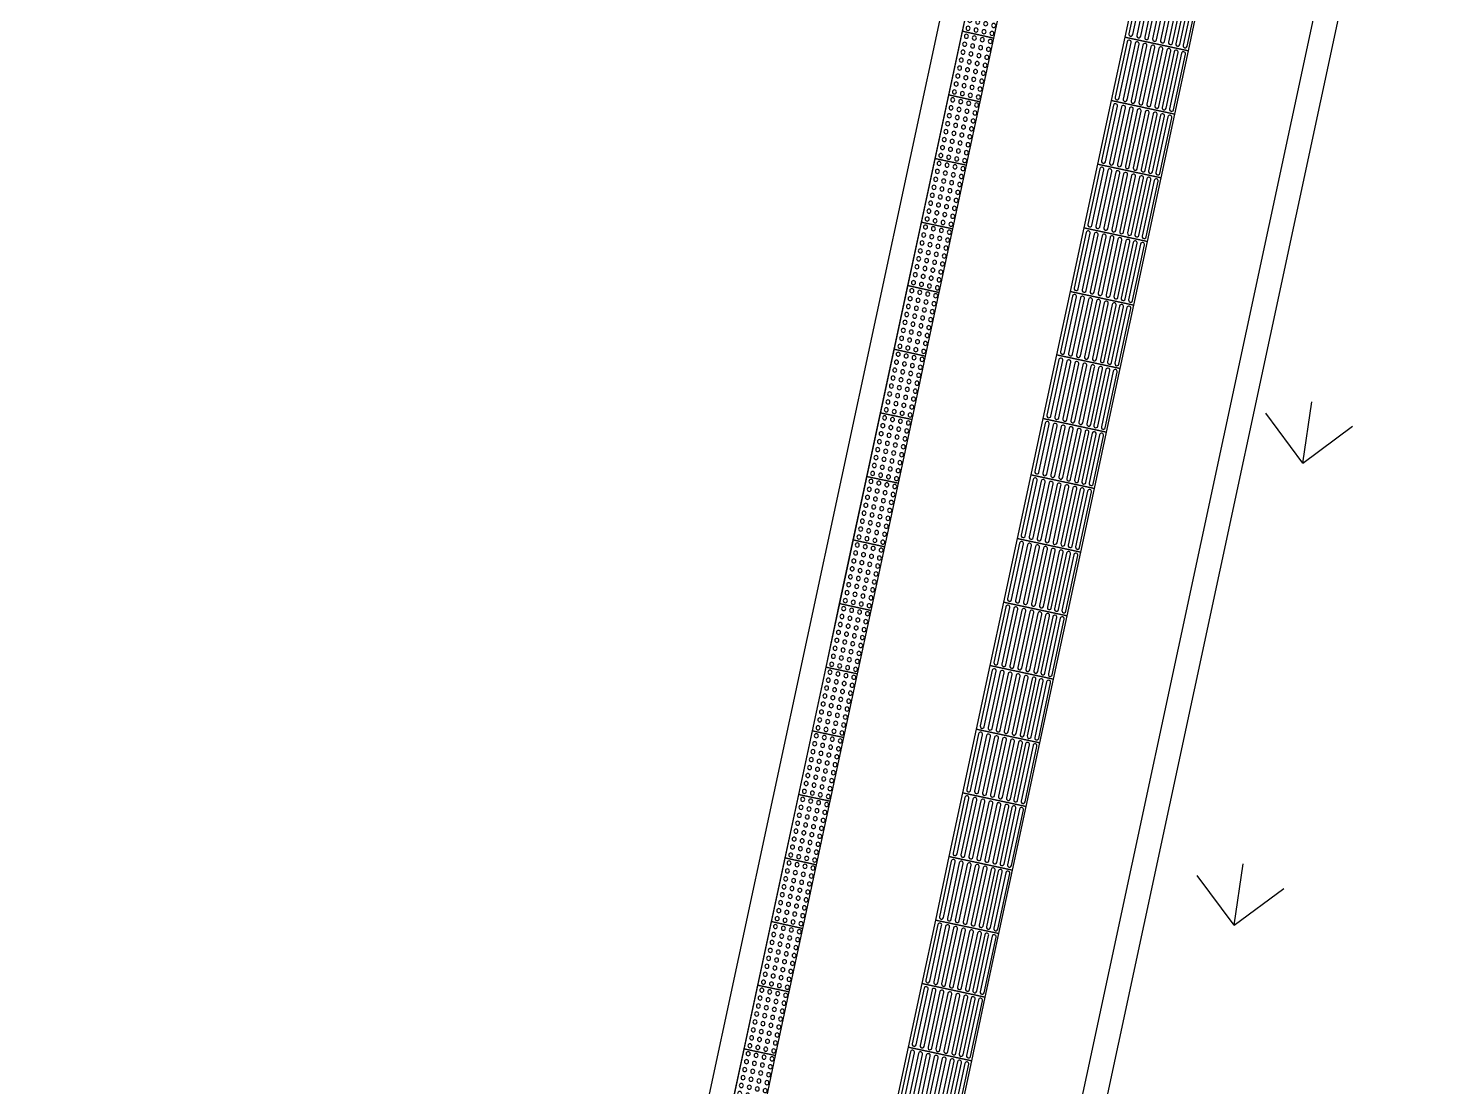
# Model space of a CAD drawing. Header units: millimetres. Extents: x 338 to 506, y 179 to 335.
# Drawn here: x 338.07 to 346.73, y 220.83 to 227.34 of the extents above; entities that cross this region are included whole.
import ezdxf

# ---------------------------------------------------------------- set-up
doc = ezdxf.new("R2010")
doc.units = ezdxf.units.MM
for name, color, linetype in [('ANDEN', 251, 'Continuous'), ('MOBILIARIO_URBANO', 51, 'Continuous'), ('MUROS', 32, 'Continuous')]:
    doc.layers.add(name, color=color, linetype=linetype)

# ---------------------------------------------------------------- blocks, each defined once
blk = doc.blocks.new('*U29')
at = {"layer": 'MOBILIARIO_URBANO'}
blk.add_lwpolyline([(1192.979, 208.8296), (1193.379, 208.8296), (1193.379, 208.6296), (1192.979, 208.6296), (1192.979, 208.8296)], dxfattribs=at)
for centre in [(1193.0035, 208.7971), (1193.0035, 208.7471), (1193.0535, 208.7971), (1193.0535, 208.7471), (1193.1035, 208.7971), (1193.1035, 208.7471), (1193.1535, 208.7971), (1193.1535, 208.7471), (1193.2035, 208.7971), (1193.2035, 208.7471), (1193.2535, 208.7971), (1193.2535, 208.7471), (1193.3035, 208.7971), (1193.3035, 208.7471), (1193.3535, 208.7971), (1193.3535, 208.7471), (1193.0035, 208.6971), (1193.0535, 208.6971), (1193.1035, 208.6971), (1193.1535, 208.6971), (1193.2035, 208.6971), (1193.2535, 208.6971), (1193.3035, 208.6971), (1193.3535, 208.6971), (1193.0035, 208.6471), (1193.0535, 208.6471), (1193.1035, 208.6471), (1193.1535, 208.6471), (1193.2035, 208.6471), (1193.2535, 208.6471), (1193.3035, 208.6471), (1193.3535, 208.6471)]:
    blk.add_circle(centre, 0.0125, dxfattribs=at)
blk = doc.blocks.new('*X894')
at = {"color": 0}
for p, q in [((32.6423, 145.6582), (32.9117, 145.9276)), ((35.516, 145.6582), (35.7854, 145.9276)), ((32.6423, 145.6582), (32.9117, 145.3888)), ((32.6423, 145.6582), (33.0233, 145.6582)), ((35.516, 145.6582), (35.7854, 145.3888)), ((35.516, 145.6582), (35.897, 145.6582))]:
    blk.add_line(p, q, dxfattribs=at)
blk = doc.blocks.new('*U877')
at = {"layer": 'MOBILIARIO_URBANO', "color": 241}
blk.add_lwpolyline([(1146.7184, 221.4799), (1147.1184, 221.4799), (1147.1184, 221.0799), (1146.7184, 221.0799), (1146.7184, 221.4799)], dxfattribs=at)
for points in [[(1146.7432, 221.4099), (1147.0932, 221.4099, -1), (1147.0932, 221.3849), (1146.7432, 221.3849, -1)], [(1146.7433, 221.4599), (1147.0933, 221.4599, -1), (1147.0933, 221.4349), (1146.7433, 221.4349, -1)], [(1146.7432, 221.3599), (1147.0932, 221.3599, -1), (1147.0932, 221.3349), (1146.7432, 221.3349, -1)], [(1146.7431, 221.2599), (1147.0931, 221.2599, -1), (1147.0931, 221.2349), (1146.7431, 221.2349, -1)], [(1146.7432, 221.3099), (1147.0932, 221.3099, -1), (1147.0932, 221.2849), (1146.7432, 221.2849, -1)], [(1146.7429, 221.2099), (1147.0929, 221.2099, -1), (1147.0929, 221.1849), (1146.7429, 221.1849, -1)], [(1146.743, 221.1644), (1147.093, 221.1644, -1), (1147.093, 221.1394), (1146.743, 221.1394, -1)], [(1146.7429, 221.1179), (1147.0929, 221.1179, -1), (1147.0929, 221.0929), (1146.7429, 221.0929, -1)]]:
    blk.add_lwpolyline(points, format="xyb", close=True, dxfattribs=at)
blk = doc.blocks.new('*U882')
at = {"layer": 'MOBILIARIO_URBANO', "color": 241}
blk.add_lwpolyline([(1146.7642, 221.4799), (1147.1184, 221.4799), (1147.1184, 221.0799), (1146.7642, 221.0799), (1146.7642, 221.4799)], dxfattribs=at)
for points in [[(1146.789, 221.4099), (1147.0932, 221.4099, -1), (1147.0932, 221.3849), (1146.789, 221.3849, -1)], [(1146.7891, 221.4599), (1147.0933, 221.4599, -1), (1147.0933, 221.4349), (1146.7891, 221.4349, -1)], [(1146.789, 221.3599), (1147.0932, 221.3599, -1), (1147.0932, 221.3349), (1146.789, 221.3349, -1)], [(1146.7889, 221.3099), (1147.0932, 221.3099, -1), (1147.0932, 221.2849), (1146.7889, 221.2849, -1)], [(1146.7889, 221.2599), (1147.0931, 221.2599, -1), (1147.0931, 221.2349), (1146.7889, 221.2349, -1)], [(1146.7887, 221.2099), (1147.0929, 221.2099, -1), (1147.0929, 221.1849), (1146.7887, 221.1849, -1)], [(1146.7887, 221.1644), (1147.093, 221.1644, -1), (1147.093, 221.1394), (1146.7887, 221.1394, -1)], [(1146.7887, 221.1179), (1147.0929, 221.1179, -1), (1147.0929, 221.0929), (1146.7887, 221.0929, -1)]]:
    blk.add_lwpolyline(points, format="xyb", close=True, dxfattribs=at)
blk = doc.blocks.new('A$C7152A42C')
at = {"layer": 'ANDEN'}
for p, q in [((66.18672, 146.47225), (11.20719, 149.96312)), ((66.17721, 146.32255), (11.21649, 149.81223))]:
    blk.add_line(p, q, dxfattribs=at)
for points in [[(24.29376, 84.11145), (24.29376, 97.40319), (25.1145, 97.40319), (25.1145, 97.50319), (25.1145, 103.71936), (25.1145, 103.71936), (25.1145, 103.71936), (25.1145, 104.23388), (25.1145, 104.23388), (25.1145, 104.23388), (25.1145, 104.33388), (25.1145, 110.55005), (25.0145, 110.55005), (24.26949, 110.55005), (24.26949, 110.55005), (24.26949, 146.88337), (54.93114, 144.93637)], [(24.44376, 84.26145), (24.44376, 97.25319), (25.2645, 97.25319), (25.2645, 97.50319), (25.2645, 103.86936), (25.2645, 103.86936), (25.2645, 104.08388), (25.2645, 104.08388), (25.2645, 104.33388), (25.2645, 110.70005), (25.0145, 110.70005), (24.41949, 110.70005), (24.41949, 146.72354), (54.78114, 144.79559)]]:
    blk.add_lwpolyline(points, dxfattribs=at)
at = {"layer": 'ANDEN', "xscale": -1, "rotation": 356.3669368540417}
for name, p in [('*U29', (1208.7959, -135.477)), ('*U29', (1209.1951, -135.50235)), ('*U29', (1209.5943, -135.52769)), ('*U29', (1209.99349, -135.55304)), ('*U29', (1210.39269, -135.57839)), ('*U29', (1210.79188, -135.60373)), ('*U29', (1211.19108, -135.62908)), ('*U29', (1211.59028, -135.65443)), ('*U29', (1211.98947, -135.67977)), ('*U29', (1212.38867, -135.70512)), ('*U29', (1212.78787, -135.73047)), ('*U29', (1213.18706, -135.75581)), ('*U29', (1213.58626, -135.78116)), ('*U29', (1213.98545, -135.8065)), ('*U29', (1214.38465, -135.83185)), ('*U29', (1214.78385, -135.8572)), ('*U29', (1215.18304, -135.88254)), ('*U29', (1215.58224, -135.90789)), ('*U877', (1161.98463, -146.16808)), ('*U877', (1162.38383, -146.19343)), ('*U877', (1162.78302, -146.21877)), ('*U877', (1163.18222, -146.24412)), ('*U877', (1163.58142, -146.26947)), ('*U877', (1163.98061, -146.29481)), ('*U877', (1164.37981, -146.32016)), ('*U877', (1164.779, -146.34551)), ('*U877', (1165.1782, -146.37085)), ('*U877', (1165.5774, -146.3962)), ('*U882', (1165.97659, -146.42155)), ('*U877', (1166.33012, -146.44399)), ('*U877', (1166.72931, -146.46934)), ('*U877', (1167.12851, -146.49469)), ('*U877', (1167.5277, -146.52003)), ('*U877', (1167.9269, -146.54538)), ('*U877', (1168.3261, -146.57073)), ('*U877', (1168.72529, -146.59607))]:
    blk.add_blockref(name, p, dxfattribs=at)
at = {"layer": 'ANDEN', "color": 251, "linetype": 'Continuous'}
blk.add_blockref('*X894', (0, 0), dxfattribs=at)

msp = doc.modelspace()

# ---------------------------------------------------------------- block references
at = {"layer": 'MUROS', "color": 32, "rotation": 81.53046525965426}
msp.add_blockref('A$C7152A42C', (484.7482, 168.0844), dxfattribs=at)

doc.saveas('drawing.dxf')
